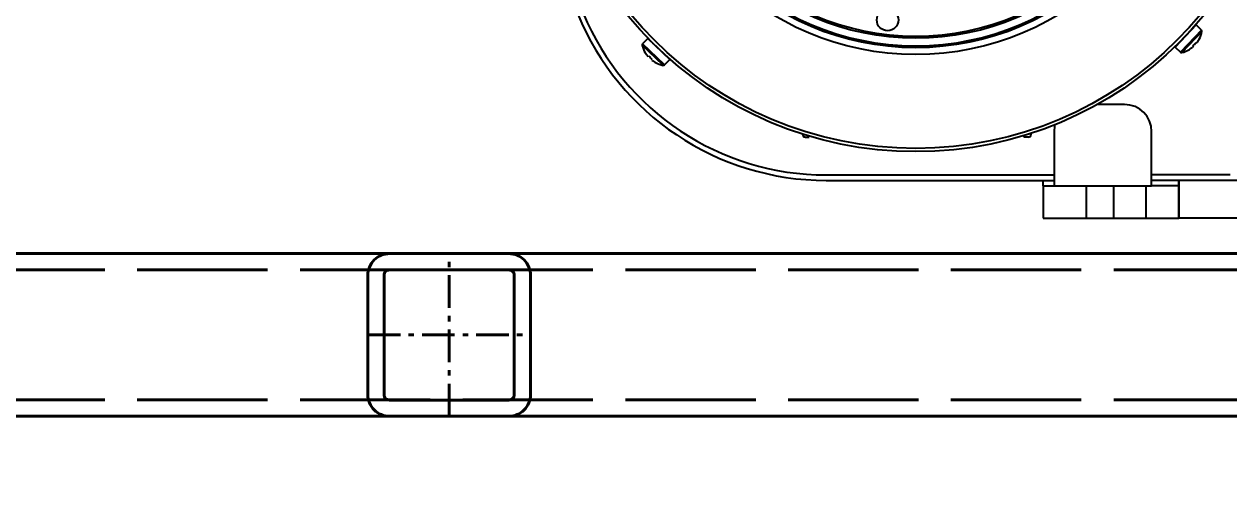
# Model space of a CAD drawing. Header units: centimetres. Extents: x 470464 to 524273, y 49611 to 59074.
# Drawn here: x 505524.44 to 505546.65, y 52479.48 to 52488.3 of the extents above; entities that cross this region are included whole.
import ezdxf

# ---------------------------------------------------------------- set-up
doc = ezdxf.new("R2010")
doc.units = ezdxf.units.CM
doc.header["$MEASUREMENT"] = 0
doc.linetypes.add('1244_Aselsan_MIUM_3000$0$ACAD_ISO02W100', pattern=[15, 12, -3])
doc.linetypes.add('1244_Aselsan_MIUM_3000$0$ACAD_ISO10W100', pattern=[18, 12, -3, 0, -3])
doc.layers.add('A-ANNO-REVC-01', color=1, linetype='Continuous', lineweight=15, true_color=0xff0000, plot=False)
doc.layers.add('S-COLS-CONC', color=4, linetype='Continuous', lineweight=40)
doc.layers.add('vinç', color=7, linetype='Continuous')
doc.styles.add('BARIŞ BABUR-3', font='arial.ttf')
doc.dimstyles.new('AAA_A4 BVS STANDART', dxfattribs={"dimscale": 12, "dimtxt": 1.8, "dimasz": 1.6, "dimexe": 0.18, "dimexo": 0.0625, "dimgap": 0.09, "dimtad": 1, "dimtoh": 1, "dimdec": 0, "dimzin": 9, "dimdsep": 46, "dimtxsty": 'BARIŞ BABUR-3', "dimcen": 0.09, "dimclrd": 1, "dimclre": 1, "dimclrt": 2, "dimadec": 0, "dimazin": 0, "dimtfac": 1, "dimtdec": 0, "dimtofl": 0, "dimtmove": 0, "dimatfit": 3, "dimfxl": 1, "dimtolj": 1, "dimtzin": 0, "dimlwd": 9, "dimlwe": 9, "dimarcsym": 0})

# ---------------------------------------------------------------- blocks, each defined once
blk = doc.blocks.new('*D240')
at = {"layer": 'A-ANNO-REVC-01', "color": 1, "lineweight": 9, "transparency": 16777216}
for p, q in [((505485.428, 52458.235), (505485.428, 52448.572)), ((506005.428, 52457.735), (506005.428, 52448.572)), ((505992.628, 52450.012), (505498.228, 52450.012))]:
    blk.add_line(p, q, dxfattribs=at)
at = {"layer": 'A-ANNO-REVC-01', "color": 1, "transparency": 16777216}
for points in [[(505498.228, 52452.146), (505498.228, 52447.879), (505485.428, 52450.012)], [(505992.628, 52447.879), (505992.628, 52452.146), (506005.428, 52450.012)]]:
    blk.add_solid(points, dxfattribs=at)
at = {"layer": 'Defpoints', "color": 0, "transparency": 16777216}
for p in [(505485.428, 52458.735), (506005.428, 52458.235), (505485.428, 52450.012)]:
    blk.add_point(p, dxfattribs=at)
at = {"layer": 'A-ANNO-REVC-01', "color": 2, "transparency": 16777216, "insert": (505745.428, 52461.542), "char_height": 14.4, "attachment_point": 5, "style": 'BARIŞ BABUR-3'}
blk.add_mtext('\\A1;ÇALIŞMA MESAFESİ ARASI : 520', dxfattribs=at)
blk = doc.blocks.new('rthterryejy')
at = {"layer": 'S-COLS-CONC', "color": 2, "linetype": '1244_Aselsan_MIUM_3000$0$ACAD_ISO10W100', "ltscale": 0.05}
for p, q in [((1002.865, -32056.361), (1002.865, -32059.361)), ((1001.365, -32057.861), (1004.365, -32057.861))]:
    blk.add_line(p, q, dxfattribs=at)
at = {"layer": 'S-COLS-CONC', "color": 2}
for points in [[(1001.765, -32059.361), (1003.965, -32059.361, 0.414214), (1004.365, -32058.961), (1004.365, -32056.761, 0.414214), (1003.965, -32056.361), (1001.765, -32056.361, 0.414214), (1001.365, -32056.761), (1001.365, -32058.961, 0.414214)], [(1001.765, -32059.061), (1003.965, -32059.061, 0.414214), (1004.065, -32058.961), (1004.065, -32056.761, 0.414214), (1003.965, -32056.661), (1001.765, -32056.661, 0.414214), (1001.665, -32056.761), (1001.665, -32058.961, 0.414214)]]:
    blk.add_lwpolyline(points, format="xyb", close=True, dxfattribs=at)
blk = doc.blocks.new('rtyetjyekuurjykyujty')
at = {"layer": 'S-COLS-CONC', "color": 2}
for p, q in [((416132.71, 68821.663), (416132.71, 68898.963)), ((416135.71, 68821.663), (416135.71, 68898.963))]:
    blk.add_line(p, q, dxfattribs=at)
at = {"layer": 'S-COLS-CONC', "color": 2, "linetype": '1244_Aselsan_MIUM_3000$0$ACAD_ISO02W100', "ltscale": 0.2}
for p, q in [((416133.01, 68821.663), (416133.01, 68898.963)), ((416135.41, 68821.663), (416135.41, 68898.963))]:
    blk.add_line(p, q, dxfattribs=at)
at = {"layer": 'S-COLS-CONC', "color": 2, "rotation": 359.9999999999999}
blk.add_blockref('rthterryejy', (415131.344, 100918.175), dxfattribs=at)
blk = doc.blocks.new('trdnrtyrtbnyjerret')
at = {"color": 2, "linetype": 'Continuous', "lineweight": 25}
for p, q in [((416205.182, 68911.369), (416205.551, 68911.756)), ((416205.19, 68911.344), (416205.576, 68911.749)), ((416205.677, 68911.653), (416205.576, 68911.749)), ((416205.234, 68911.508), (416205.232, 68911.509)), ((416205.275, 68911.572), (416205.288, 68911.586)), ((416205.288, 68911.586), (416205.298, 68911.576)), ((416205.291, 68911.247), (416205.677, 68911.653)), ((416205.339, 68911.639), (416205.352, 68911.653)), ((416205.349, 68911.63), (416205.339, 68911.639)), ((416205.413, 68911.699), (416205.414, 68911.697)), ((416205.19, 68911.344), (416205.291, 68911.247)), ((416203.86, 68908.75), (416203.86, 68908.677)), ((416203.06, 68908.363), (416203.06, 68904.163)), ((416203.16, 68908.363), (416203.16, 68904.163)), ((416203.86, 68904.637), (416203.86, 68904.69)), ((416203.908, 68904.587), (416203.927, 68904.586)), ((416202.96, 68904.363), (416202.36, 68904.363)), ((416202.36, 68904.363), (416202.36, 68903.563)), ((416202.96, 68904.363), (416202.96, 68902.363)), ((416203.96, 68904.163), (416202.96, 68904.163)), ((416202.36, 68903.563), (416202.96, 68903.563)), ((416202.36, 68903.563), (416202.36, 68903.063)), ((416204.46, 68902.863), (416204.46, 68903.367)), ((416202.36, 68903.063), (416202.36, 68901.863)), ((416202.36, 68903.063), (416202.96, 68903.063)), ((416202.36, 68902.463), (416202.96, 68902.463)), ((416202.96, 68901.863), (416202.96, 68902.363)), ((416202.96, 68902.363), (416203.96, 68902.363)), ((416203.06, 68894.163), (416203.06, 68902.363)), ((416203.16, 68900.914), (416203.16, 68902.363)), ((416202.36, 68899.863), (416202.36, 68901.863)), ((416202.36, 68901.863), (416203.06, 68901.863)), ((416203.06, 68901.863), (416202.36, 68901.863)), ((416205.805, 68901.435), (416205.417, 68901.804)), ((416205.52, 68901.931), (416205.424, 68901.829)), ((416205.829, 68901.443), (416205.424, 68901.829)), ((416205.926, 68901.544), (416205.52, 68901.931)), ((416205.474, 68901.667), (416205.476, 68901.667)), ((416205.534, 68901.593), (416205.52, 68901.606)), ((416205.544, 68901.603), (416205.534, 68901.593)), ((416205.587, 68901.542), (416205.597, 68901.552)), ((416205.601, 68901.528), (416205.587, 68901.542)), ((416205.829, 68901.443), (416205.926, 68901.544)), ((416205.665, 68901.487), (416205.665, 68901.486))]:
    blk.add_line(p, q, dxfattribs=at)
at = {"color": 2}
blk.add_line((416202.96, 68904.363), (416203.06, 68904.363), dxfattribs=at)
at = {"color": 2, "linetype": 'Continuous', "lineweight": 25, "flags": 128}
blk.add_lwpolyline([(416204.087, 68904.147), (416204.057, 68904.154), (416203.96, 68904.163)], dxfattribs=at)
at = {"color": 2, "linetype": 'Continuous', "lineweight": 25}
for centre, radius in [((416210.46, 68906.713), 6.87), ((416210.46, 68906.713), 6.811), ((416210.46, 68906.713), 5.079), ((416210.46, 68906.713), 4.953), ((416210.46, 68906.713), 4.923), ((416210.46, 68906.713), 4.777), ((416210.46, 68906.713), 4.744), ((416206.019, 68907.23), 0.2)]:
    blk.add_circle(centre, radius, dxfattribs=at)
for centre, radius, start, end in [((416208.016, 68908.363), 4.956, 112.4155, 180), ((416208.016, 68908.363), 4.856, 112.714, 180), ((416205.672, 68911.271), 0.5, 104.0729, 121.1897), ((416205.557, 68911.73), 0.027, 46.409, 104.0729), ((416205.672, 68911.271), 0.5, 151.6282, 168.745), ((416205.672, 68911.271), 0.499, 142.9124, 151.5968), ((416205.72, 68911.226), 0.548, 132.5356, 140.2824), ((416205.672, 68911.271), 0.499, 121.2211, 129.9055), ((416205.602, 68911.559), 0.01, 136.409, 170.6641), ((416205.208, 68911.363), 0.027, 168.745, 226.409), ((416205.381, 68911.327), 0.01, 102.1538, 136.409), ((416203.96, 68902.863), 0.5, 270, 0), ((416205.443, 68901.811), 0.027, 136.409, 194.0729), ((416205.902, 68901.926), 0.5, 194.0729, 211.1897), ((416205.614, 68901.855), 0.01, 226.409, 260.6641), ((416205.902, 68901.926), 0.499, 211.2211, 219.9055), ((416205.947, 68901.973), 0.548, 222.5356, 230.2824), ((416205.902, 68901.926), 0.499, 232.9124, 241.5968), ((416205.846, 68901.634), 0.01, 192.1538, 226.409), ((416205.902, 68901.926), 0.5, 241.6282, 258.745), ((416205.81, 68901.462), 0.027, 258.745, 316.409)]:
    blk.add_arc(centre, radius, start, end, dxfattribs=at)
for points, knots in [([(416203.908, 68908.8), (416203.898, 68908.797), (416203.871, 68908.791), (416203.861, 68908.767), (416203.86, 68908.752), (416203.86, 68908.75), (416203.86, 68908.75)], [0, 0, 0, 0, 0.351885, 0.902081, 0.993913, 1, 1, 1, 1]), ([(416203.883, 68904.733), (416203.872, 68904.727), (416203.862, 68904.711), (416203.86, 68904.695), (416203.86, 68904.69), (416203.86, 68904.69)], [0.2950327, 0.2950327, 0.2950327, 0.2950327, 0.7782763, 0.9939138, 1, 1, 1, 1]), ([(416203.86, 68904.637), (416203.86, 68904.637), (416203.86, 68904.632), (416203.862, 68904.615), (416203.877, 68904.593), (416203.9, 68904.588), (416203.908, 68904.587)], [0, 0, 0, 0, 0.006086, 0.221721, 0.730135, 1, 1, 1, 1])]:
    blk.add_open_spline(points, degree=3, knots=knots, dxfattribs=at)
at = {"layer": 'vinç', "color": 2, "linetype": '1244_Aselsan_MIUM_3000$0$ACAD_ISO10W100', "ltscale": 0.05}
blk.add_circle((416210.46, 68896.363), 5, dxfattribs=at)
blk = doc.blocks.new('fhgdfsdfhgjgfhgd')
at = {"layer": 'vinç', "color": 2}
for name, p in [('rtyetjyekuurjykyujty', (66, 0)), ('trdnrtyrtbnyjerret', (0, -55))]:
    blk.add_blockref(name, p, dxfattribs=at)
blk = doc.blocks.new('*D254')
at = {"layer": 'A-ANNO-REVC-01', "color": 1, "lineweight": 9, "transparency": 16777216}
for p, q in [((505490.628, 52480.965), (505490.628, 52358.377)), ((506005.428, 52363.219), (506005.428, 52358.377)), ((505992.628, 52359.817), (505503.428, 52359.817))]:
    blk.add_line(p, q, dxfattribs=at)
at = {"layer": 'A-ANNO-REVC-01', "color": 1, "transparency": 16777216}
for points in [[(505503.428, 52361.951), (505503.428, 52357.684), (505490.628, 52359.817)], [(505992.628, 52357.684), (505992.628, 52361.951), (506005.428, 52359.817)]]:
    blk.add_solid(points, dxfattribs=at)
at = {"layer": 'Defpoints', "color": 0, "transparency": 16777216}
for p in [(505490.628, 52481.465), (506005.428, 52363.719), (505490.628, 52359.817)]:
    blk.add_point(p, dxfattribs=at)
at = {"layer": 'A-ANNO-REVC-01', "color": 2, "transparency": 16777216, "insert": (505716.58, 52371.347), "char_height": 14.4, "attachment_point": 5, "style": 'BARIŞ BABUR-3'}
blk.add_mtext('\\A1;VİNÇ ÜSTÜ : 515', dxfattribs=at)

msp = doc.modelspace()

# ---------------------------------------------------------------- block references
at = {"layer": 'vinç', "color": 2, "rotation": 90}
msp.add_blockref('fhgdfsdfhgjgfhgd', (574392.592, -363717.645), dxfattribs=at)

# ---------------------------------------------------------------- dimensions: what is measured, and where the dimension line sits
at = {"layer": 'A-ANNO-REVC-01', "color": 6}
dim = msp.add_linear_dim(base=(505485.428, 52450.012), p1=(506005.428, 52458.235), p2=(505485.428, 52458.735), text='ÇALIŞMA MESAFESİ ARASI : <>', dimstyle='AAA_A4 BVS STANDART', override={"dimscale": 8, "dimtxsty": 'BARIŞ BABUR-3'}, dxfattribs=at)
dim.commit()
dim.dimension.update_dxf_attribs({"geometry": '*D240', "text_midpoint": (505745.428, 52461.542)})
dim = msp.add_linear_dim(base=(505490.628, 52359.817), p1=(506005.428, 52363.719), p2=(505490.628, 52481.465), angle=180, text='VİNÇ ÜSTÜ : <>', dimstyle='AAA_A4 BVS STANDART', override={"dimscale": 8}, dxfattribs=at)
dim.commit()
dim.dimension.update_dxf_attribs({"geometry": '*D254', "text_midpoint": (505716.58, 52359.817), "dimtype": 160})

doc.saveas('drawing.dxf')
